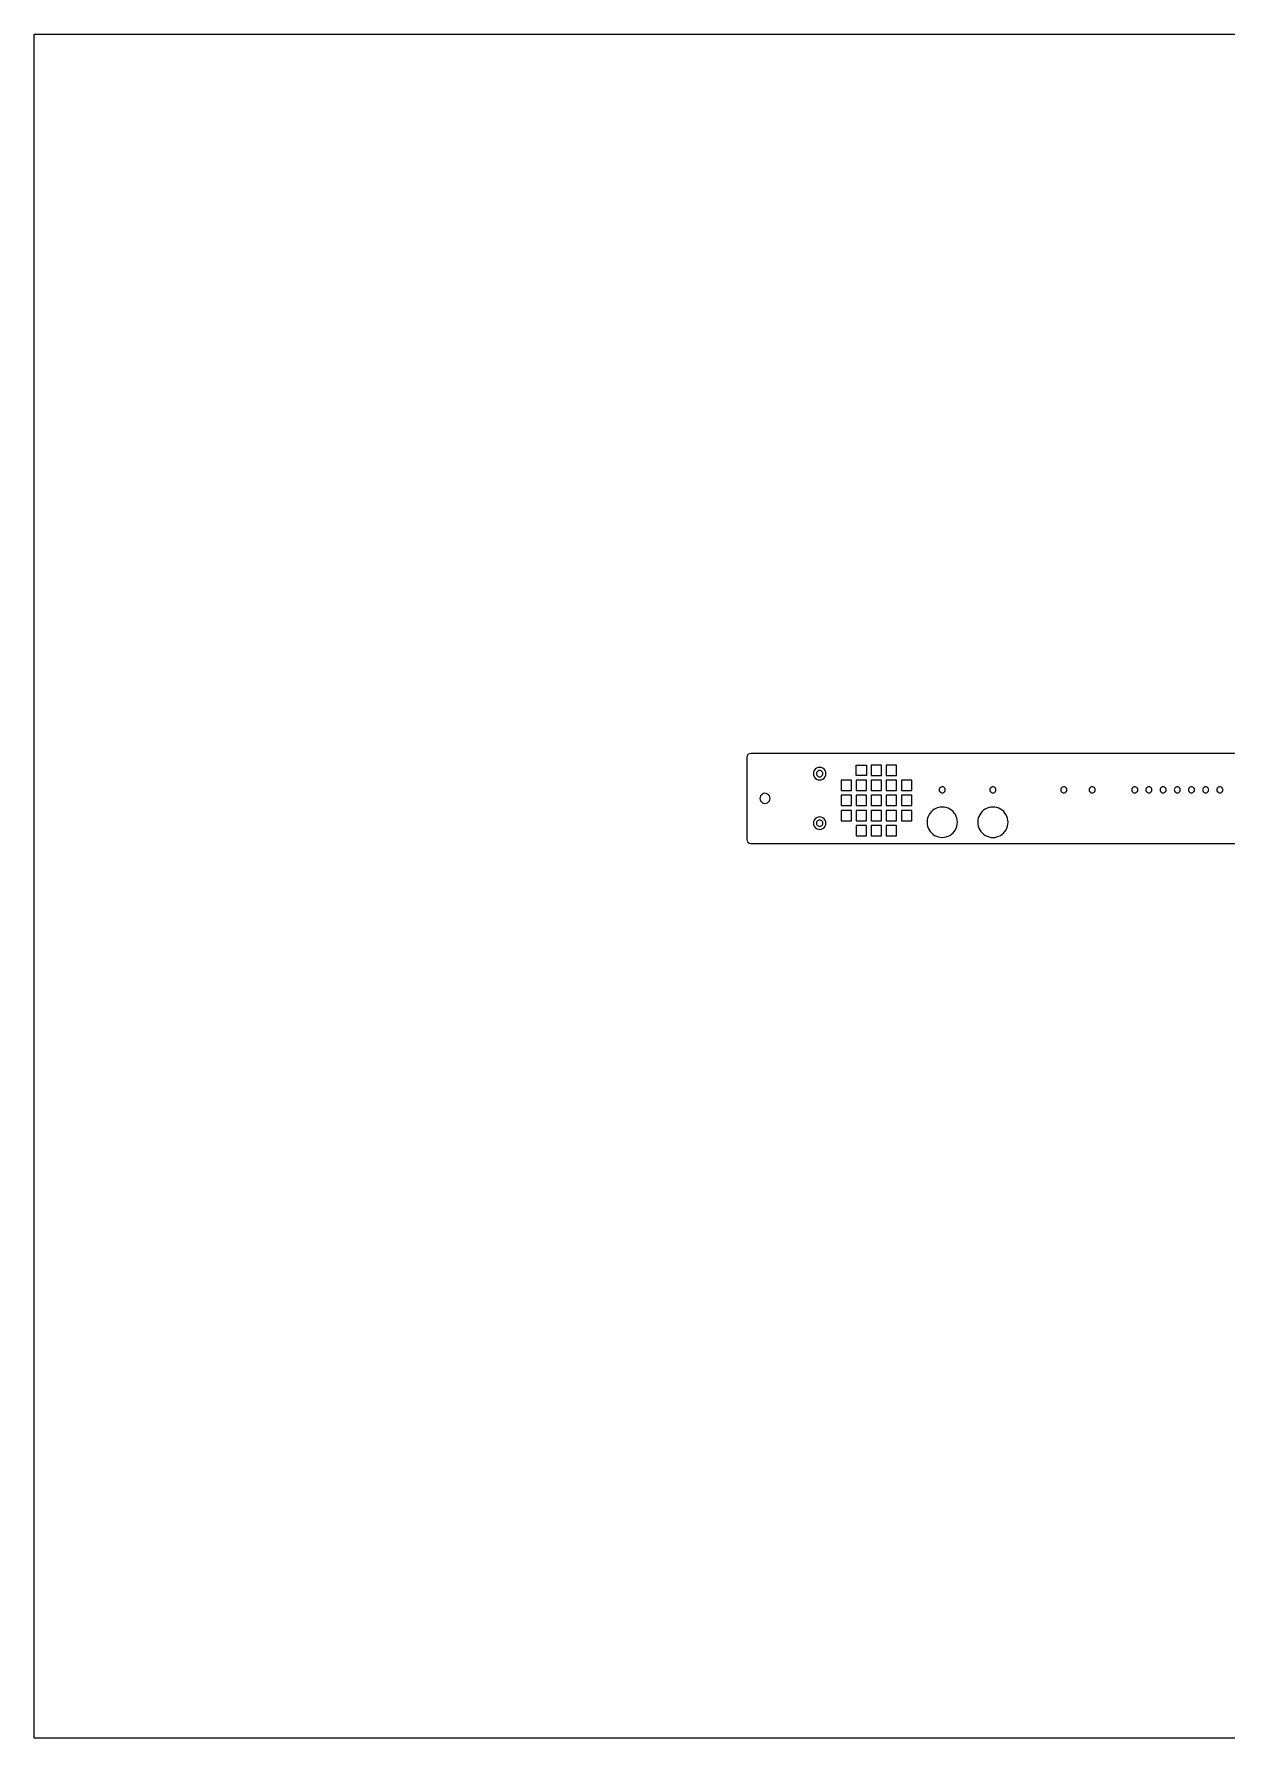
# Model space of a CAD drawing. Extents: x 0 to 1189, y 0 to 841.
# Drawn here: x 0 to 589, y 0 to 841 of the extents above; entities that cross this region are included whole.
import ezdxf

# ---------------------------------------------------------------- set-up
doc = ezdxf.new("R2010")
doc.units = 0
doc.layers.add('Base', color=7, linetype='CONTINUOUS')

msp = doc.modelspace()

# ---------------------------------------------------------------- linework, layer by layer
at = {"layer": 'Base', "color": 7}
for points in [[(-0.060857, -0.30511), (-0.060857, 840.694901)], [(-0.060857, 840.694901), (1188.939136, 840.694901)], [(351.66855, 483.655342), (351.66855, 443.205339)], [(832.668548, 485.655341), (353.668546, 485.655341)], [(405.688564, 474.750342), (405.688564, 479.830342)], [(405.688564, 479.830342), (410.768564, 479.830342)], [(410.768564, 479.830342), (410.768564, 474.750342)], [(413.128563, 479.830342), (413.128563, 474.750342)], [(418.208563, 479.830342), (413.128563, 479.830342)], [(418.208563, 474.750342), (418.208563, 479.830342)], [(420.568562, 479.830342), (420.568562, 474.750342)], [(425.648562, 479.830342), (420.568562, 479.830342)], [(425.648562, 474.750342), (425.648562, 479.830342)], [(389.268565, 475.660339), (389.268565, 475.660339)], [(390.768548, 475.660339), (390.768548, 475.660339)], [(398.248566, 472.39034), (398.248566, 467.31034)], [(403.328566, 472.39034), (398.248566, 472.39034)], [(403.328566, 467.31034), (403.328566, 472.39034)], [(410.768564, 474.750342), (405.688564, 474.750342)], [(405.688564, 472.39034), (405.688564, 467.31034)], [(410.768564, 472.39034), (405.688564, 472.39034)], [(410.768564, 467.31034), (410.768564, 472.39034)], [(413.128563, 474.750342), (418.208563, 474.750342)], [(413.128563, 472.39034), (413.128563, 467.31034)], [(418.208563, 472.39034), (413.128563, 472.39034)], [(418.208563, 467.31034), (418.208563, 472.39034)], [(420.568562, 474.750342), (425.648562, 474.750342)], [(420.568562, 472.39034), (420.568562, 467.31034)], [(425.648562, 472.39034), (420.568562, 472.39034)], [(425.648562, 467.31034), (425.648562, 472.39034)], [(428.00856, 472.39034), (428.00856, 467.31034)], [(433.08856, 472.39034), (428.00856, 472.39034)], [(433.08856, 467.31034), (433.08856, 472.39034)], [(363.168541, 463.430341), (363.168541, 463.430341)], [(398.248566, 467.31034), (403.328566, 467.31034)], [(398.248566, 464.950342), (398.248566, 459.870342)], [(403.328566, 464.950342), (398.248566, 464.950342)], [(403.328566, 459.870342), (403.328566, 464.950342)], [(405.688564, 467.31034), (410.768564, 467.31034)], [(405.688564, 464.950342), (405.688564, 459.870342)], [(410.768564, 464.950342), (405.688564, 464.950342)], [(410.768564, 459.870342), (410.768564, 464.950342)], [(413.128563, 467.31034), (418.208563, 467.31034)], [(413.128563, 464.950342), (413.128563, 459.870342)], [(418.208563, 464.950342), (413.128563, 464.950342)], [(418.208563, 459.870342), (418.208563, 464.950342)], [(420.568562, 467.31034), (425.648562, 467.31034)], [(420.568562, 464.950342), (420.568562, 459.870342)], [(425.648562, 464.950342), (420.568562, 464.950342)], [(425.648562, 459.870342), (425.648562, 464.950342)], [(428.00856, 467.31034), (433.08856, 467.31034)], [(428.00856, 464.950342), (428.00856, 459.870342)], [(433.08856, 464.950342), (428.00856, 464.950342)], [(433.08856, 459.870342), (433.08856, 464.950342)], [(449.668552, 467.65534), (449.668552, 467.65534)], [(474.668558, 467.65534), (474.668558, 467.65534)], [(509.668544, 467.65534), (509.668544, 467.65534)], [(523.668545, 467.65534), (523.668545, 467.65534)], [(544.668559, 467.65534), (544.668559, 467.65534)], [(551.668545, 467.65534), (551.668545, 467.65534)], [(558.668559, 467.65534), (558.668559, 467.65534)], [(565.668545, 467.65534), (565.668545, 467.65534)], [(572.66856, 467.65534), (572.66856, 467.65534)], [(579.668546, 467.65534), (579.668546, 467.65534)], [(586.66856, 467.65534), (586.66856, 467.65534)], [(398.248566, 459.870342), (403.328566, 459.870342)], [(398.248566, 457.51034), (398.248566, 452.43034)], [(403.328566, 457.51034), (398.248566, 457.51034)], [(403.328566, 452.43034), (403.328566, 457.51034)], [(405.688564, 459.870342), (410.768564, 459.870342)], [(405.688564, 457.51034), (405.688564, 452.43034)], [(410.768564, 457.51034), (405.688564, 457.51034)], [(410.768564, 452.43034), (410.768564, 457.51034)], [(413.128563, 459.870342), (418.208563, 459.870342)], [(413.128563, 457.51034), (413.128563, 452.43034)], [(418.208563, 457.51034), (413.128563, 457.51034)], [(418.208563, 452.43034), (418.208563, 457.51034)], [(420.568562, 459.870342), (425.648562, 459.870342)], [(420.568562, 457.51034), (420.568562, 452.43034)], [(425.648562, 457.51034), (420.568562, 457.51034)], [(425.648562, 452.43034), (425.648562, 457.51034)], [(428.00856, 459.870342), (433.08856, 459.870342)], [(428.00856, 457.51034), (428.00856, 452.43034)], [(433.08856, 457.51034), (428.00856, 457.51034)], [(433.08856, 452.43034), (433.08856, 457.51034)], [(389.268565, 451.20534), (389.268565, 451.20534)], [(390.768548, 451.20534), (390.768548, 451.20534)], [(398.248566, 452.43034), (403.328566, 452.43034)], [(405.688564, 452.43034), (410.768564, 452.43034)], [(405.688564, 450.070341), (405.688564, 444.990341)], [(410.768564, 450.070341), (405.688564, 450.070341)], [(410.768564, 444.990341), (410.768564, 450.070341)], [(413.128563, 452.43034), (418.208563, 452.43034)], [(413.128563, 450.070341), (413.128563, 444.990341)], [(418.208563, 450.070341), (413.128563, 450.070341)], [(418.208563, 444.990341), (418.208563, 450.070341)], [(420.568562, 452.43034), (425.648562, 452.43034)], [(420.568562, 450.070341), (420.568562, 444.990341)], [(425.648562, 450.070341), (420.568562, 450.070341)], [(425.648562, 444.990341), (425.648562, 450.070341)], [(428.00856, 452.43034), (433.08856, 452.43034)], [(455.668568, 451.655341), (455.668568, 451.655341)], [(480.668546, 451.65034), (480.668546, 451.65034)], [(353.668546, 441.205341), (832.668548, 441.205341)], [(405.688564, 444.990341), (410.768564, 444.990341)], [(413.128563, 444.990341), (418.208563, 444.990341)], [(420.568562, 444.990341), (425.648562, 444.990341)], [(-0.060857, -0.30511), (1188.939136, -0.30511)]]:
    msp.add_lwpolyline(points, dxfattribs=at)
for points in [[(353.668546, 485.655341), (352.563978, 485.655338), (351.668551, 484.759909), (351.66855, 483.655342)], [(386.118009, 478.346577), (385.158591, 477.792399), (384.56788, 476.768308), (384.568549, 475.660339)], [(384.568549, 475.660339), (384.56788, 474.55237), (385.158591, 473.528279), (386.118009, 472.974101)], [(386.868561, 477.045982), (386.373519, 476.760169), (386.06856, 476.231965), (386.06856, 475.660339)], [(386.06856, 475.660339), (386.06856, 475.088713), (386.373519, 474.560509), (386.868561, 474.274696)], [(389.219089, 478.346577), (388.259671, 478.900754), (387.077426, 478.900754), (386.118009, 478.346577)], [(386.118009, 472.974101), (387.077426, 472.419924), (388.259671, 472.419924), (389.219089, 472.974101)], [(388.468564, 477.045982), (387.973521, 477.331795), (387.363604, 477.331795), (386.868561, 477.045982)], [(386.868561, 474.274696), (387.363604, 473.988883), (387.973521, 473.988883), (388.468564, 474.274696)], [(389.268565, 475.660339), (389.268565, 476.231965), (388.963606, 476.760169), (388.468564, 477.045982)], [(388.468564, 474.274696), (388.963606, 474.560509), (389.268565, 475.088713), (389.268565, 475.660339)], [(390.768548, 475.660339), (390.769217, 476.768308), (390.178506, 477.792399), (389.219089, 478.346577)], [(389.219089, 472.974101), (390.178506, 473.528279), (390.769217, 474.55237), (390.768548, 475.660339)], [(359.417091, 465.599604), (358.64285, 465.151901), (358.166748, 464.324703), (358.168551, 463.430341)], [(358.168551, 463.430341), (358.166748, 462.535978), (358.64285, 461.70878), (359.417091, 461.261078)], [(361.920001, 465.599604), (361.145759, 466.047306), (360.191333, 466.047306), (359.417091, 465.599604)], [(363.168541, 463.430341), (363.170344, 464.324703), (362.694242, 465.151901), (361.920001, 465.599604)], [(361.920001, 461.261078), (362.694242, 461.70878), (363.170344, 462.535978), (363.168541, 463.430341)], [(447.417674, 468.956921), (446.953125, 468.688293), (446.667466, 468.191964), (446.668558, 467.65534)], [(446.668558, 467.65534), (446.667466, 467.118716), (446.953125, 466.622387), (447.417674, 466.353759)], [(448.919435, 468.956921), (448.454886, 469.225549), (447.882223, 469.225549), (447.417674, 468.956921)], [(447.417674, 466.353759), (447.882223, 466.085131), (448.454886, 466.085131), (448.919435, 466.353759)], [(449.668552, 467.65534), (449.669643, 468.191964), (449.383985, 468.688293), (448.919435, 468.956921)], [(448.919435, 466.353759), (449.383985, 466.622387), (449.669643, 467.118716), (449.668552, 467.65534)], [(472.41768, 468.956921), (471.953131, 468.688293), (471.667472, 468.191964), (471.668564, 467.65534)], [(471.668564, 467.65534), (471.667472, 467.118716), (471.953131, 466.622387), (472.41768, 466.353759)], [(473.919442, 468.956921), (473.454893, 469.225549), (472.882229, 469.225549), (472.41768, 468.956921)], [(472.41768, 466.353759), (472.882229, 466.085131), (473.454893, 466.085131), (473.919442, 466.353759)], [(474.668558, 467.65534), (474.66965, 468.191964), (474.383991, 468.688293), (473.919442, 468.956921)], [(473.919442, 466.353759), (474.383991, 466.622387), (474.66965, 467.118716), (474.668558, 467.65534)], [(507.417667, 468.956921), (506.953117, 468.688293), (506.667459, 468.191964), (506.66855, 467.65534)], [(506.66855, 467.65534), (506.667459, 467.118716), (506.953117, 466.622387), (507.417667, 466.353759)], [(508.919428, 468.956921), (508.454879, 469.225549), (507.882216, 469.225549), (507.417667, 468.956921)], [(507.417667, 466.353759), (507.882216, 466.085131), (508.454879, 466.085131), (508.919428, 466.353759)], [(509.668544, 467.65534), (509.669636, 468.191964), (509.383977, 468.688293), (508.919428, 468.956921)], [(508.919428, 466.353759), (509.383977, 466.622387), (509.669636, 467.118716), (509.668544, 467.65534)], [(521.417667, 468.956921), (520.953118, 468.688293), (520.667459, 468.191964), (520.668551, 467.65534)], [(520.668551, 467.65534), (520.667459, 467.118716), (520.953118, 466.622387), (521.417667, 466.353759)], [(522.919429, 468.956921), (522.454879, 469.225549), (521.882216, 469.225549), (521.417667, 468.956921)], [(521.417667, 466.353759), (521.882216, 466.085131), (522.454879, 466.085131), (522.919429, 466.353759)], [(523.668545, 467.65534), (523.669636, 468.191964), (523.383978, 468.688293), (522.919429, 468.956921)], [(522.919429, 466.353759), (523.383978, 466.622387), (523.669636, 467.118716), (523.668545, 467.65534)], [(542.417681, 468.956921), (541.953132, 468.688293), (541.667473, 468.191964), (541.668565, 467.65534)], [(541.668565, 467.65534), (541.667473, 467.118716), (541.953132, 466.622387), (542.417681, 466.353759)], [(543.919443, 468.956921), (543.454894, 469.225549), (542.88223, 469.225549), (542.417681, 468.956921)], [(542.417681, 466.353759), (542.88223, 466.085131), (543.454894, 466.085131), (543.919443, 466.353759)], [(544.668559, 467.65534), (544.669651, 468.191964), (544.383992, 468.688293), (543.919443, 468.956921)], [(543.919443, 466.353759), (544.383992, 466.622387), (544.669651, 467.118716), (544.668559, 467.65534)], [(549.417667, 468.956921), (548.953118, 468.688293), (548.667459, 468.191964), (548.668551, 467.65534)], [(548.668551, 467.65534), (548.667459, 467.118716), (548.953118, 466.622387), (549.417667, 466.353759)], [(550.919429, 468.956921), (550.45488, 469.225549), (549.882216, 469.225549), (549.417667, 468.956921)], [(549.417667, 466.353759), (549.882216, 466.085131), (550.45488, 466.085131), (550.919429, 466.353759)], [(551.668545, 467.65534), (551.669637, 468.191964), (551.383978, 468.688293), (550.919429, 468.956921)], [(550.919429, 466.353759), (551.383978, 466.622387), (551.669637, 467.118716), (551.668545, 467.65534)], [(556.417681, 468.956921), (555.953132, 468.688293), (555.667474, 468.191964), (555.668565, 467.65534)], [(555.668565, 467.65534), (555.667474, 467.118716), (555.953132, 466.622387), (556.417681, 466.353759)], [(557.919443, 468.956921), (557.454894, 469.225549), (556.882231, 469.225549), (556.417681, 468.956921)], [(556.417681, 466.353759), (556.882231, 466.085131), (557.454894, 466.085131), (557.919443, 466.353759)], [(558.668559, 467.65534), (558.669651, 468.191964), (558.383992, 468.688293), (557.919443, 468.956921)], [(557.919443, 466.353759), (558.383992, 466.622387), (558.669651, 467.118716), (558.668559, 467.65534)], [(563.417667, 468.956921), (562.953118, 468.688293), (562.66746, 468.191964), (562.668551, 467.65534)], [(562.668551, 467.65534), (562.66746, 467.118716), (562.953118, 466.622387), (563.417667, 466.353759)], [(564.919429, 468.956921), (564.45488, 469.225549), (563.882217, 469.225549), (563.417667, 468.956921)], [(563.417667, 466.353759), (563.882217, 466.085131), (564.45488, 466.085131), (564.919429, 466.353759)], [(565.668545, 467.65534), (565.669637, 468.191964), (565.383978, 468.688293), (564.919429, 468.956921)], [(564.919429, 466.353759), (565.383978, 466.622387), (565.669637, 467.118716), (565.668545, 467.65534)], [(570.417682, 468.956921), (569.953133, 468.688293), (569.667474, 468.191964), (569.668566, 467.65534)], [(569.668566, 467.65534), (569.667474, 467.118716), (569.953133, 466.622387), (570.417682, 466.353759)], [(571.919443, 468.956921), (571.454894, 469.225549), (570.882231, 469.225549), (570.417682, 468.956921)], [(570.417682, 466.353759), (570.882231, 466.085131), (571.454894, 466.085131), (571.919443, 466.353759)], [(572.66856, 467.65534), (572.669651, 468.191964), (572.383993, 468.688293), (571.919443, 468.956921)], [(571.919443, 466.353759), (572.383993, 466.622387), (572.669651, 467.118716), (572.66856, 467.65534)], [(577.417668, 468.956921), (576.953119, 468.688293), (576.66746, 468.191964), (576.668552, 467.65534)], [(576.668552, 467.65534), (576.66746, 467.118716), (576.953119, 466.622387), (577.417668, 466.353759)], [(578.919429, 468.956921), (578.45488, 469.225549), (577.882217, 469.225549), (577.417668, 468.956921)], [(577.417668, 466.353759), (577.882217, 466.085131), (578.45488, 466.085131), (578.919429, 466.353759)], [(579.668546, 467.65534), (579.669637, 468.191964), (579.383979, 468.688293), (578.919429, 468.956921)], [(578.919429, 466.353759), (579.383979, 466.622387), (579.669637, 467.118716), (579.668546, 467.65534)], [(584.417682, 468.956921), (583.953133, 468.688293), (583.667474, 468.191964), (583.668566, 467.65534)], [(583.668566, 467.65534), (583.667474, 467.118716), (583.953133, 466.622387), (584.417682, 466.353759)], [(585.919444, 468.956921), (585.454894, 469.225549), (584.882231, 469.225549), (584.417682, 468.956921)], [(584.417682, 466.353759), (584.882231, 466.085131), (585.454894, 466.085131), (585.919444, 466.353759)], [(586.66856, 467.65534), (586.669652, 468.191964), (586.383993, 468.688293), (585.919444, 468.956921)], [(585.919444, 466.353759), (586.383993, 466.622387), (586.669652, 467.118716), (586.66856, 467.65534)], [(359.417091, 461.261078), (360.191333, 460.813375), (361.145759, 460.813375), (361.920001, 461.261078)], [(389.219089, 453.891578), (388.259671, 454.445755), (387.077426, 454.445755), (386.118009, 453.891578)], [(444.418548, 458.150543), (442.098035, 456.810795), (440.668541, 454.334838), (440.668541, 451.655341)], [(451.918561, 458.150543), (449.598049, 459.490292), (446.73906, 459.490292), (444.418548, 458.150543)], [(455.668568, 451.655341), (455.668568, 454.334838), (454.239074, 456.810795), (451.918561, 458.150543)], [(469.417518, 458.1485), (467.096487, 456.807962), (465.667274, 454.33068), (465.668548, 451.65034)], [(476.919576, 458.1485), (474.598545, 459.489038), (471.738549, 459.489038), (469.417518, 458.1485)], [(480.668546, 451.65034), (480.66982, 454.33068), (479.240606, 456.807962), (476.919576, 458.1485)], [(386.118009, 453.891578), (385.158591, 453.337401), (384.56788, 452.313309), (384.568549, 451.20534)], [(384.568549, 451.20534), (384.56788, 450.097372), (385.158591, 449.07328), (386.118009, 448.519103)], [(386.868561, 452.590983), (386.373519, 452.30517), (386.06856, 451.776966), (386.06856, 451.20534)], [(386.06856, 451.20534), (386.06856, 450.633715), (386.373519, 450.105511), (386.868561, 449.819698)], [(386.118009, 448.519103), (387.077426, 447.964925), (388.259671, 447.964925), (389.219089, 448.519103)], [(388.468564, 452.590983), (387.973521, 452.876796), (387.363604, 452.876796), (386.868561, 452.590983)], [(386.868561, 449.819698), (387.363604, 449.533885), (387.973521, 449.533885), (388.468564, 449.819698)], [(389.268565, 451.20534), (389.268565, 451.776966), (388.963606, 452.30517), (388.468564, 452.590983)], [(388.468564, 449.819698), (388.963606, 450.105511), (389.268565, 450.633715), (389.268565, 451.20534)], [(390.768548, 451.20534), (390.769217, 452.313309), (390.178506, 453.337401), (389.219089, 453.891578)], [(389.219089, 448.519103), (390.178506, 449.07328), (390.769217, 450.097372), (390.768548, 451.20534)], [(440.668541, 451.655341), (440.668541, 448.975844), (442.098035, 446.499887), (444.418548, 445.160138)], [(451.918561, 445.160138), (454.239074, 446.499887), (455.668568, 448.975844), (455.668568, 451.655341)], [(465.668548, 451.65034), (465.667274, 448.969999), (467.096487, 446.492718), (469.417518, 445.15218)], [(476.919576, 445.15218), (479.240606, 446.492718), (480.66982, 448.969999), (480.668546, 451.65034)], [(351.66855, 443.205339), (351.668551, 442.100772), (352.563978, 441.205343), (353.668546, 441.205341)], [(444.418548, 445.160138), (446.73906, 443.82039), (449.598049, 443.82039), (451.918561, 445.160138)], [(469.417518, 445.15218), (471.738549, 443.811642), (474.598545, 443.811642), (476.919576, 445.15218)]]:
    msp.add_open_spline(points, degree=3, dxfattribs=at)

doc.saveas('drawing.dxf')
